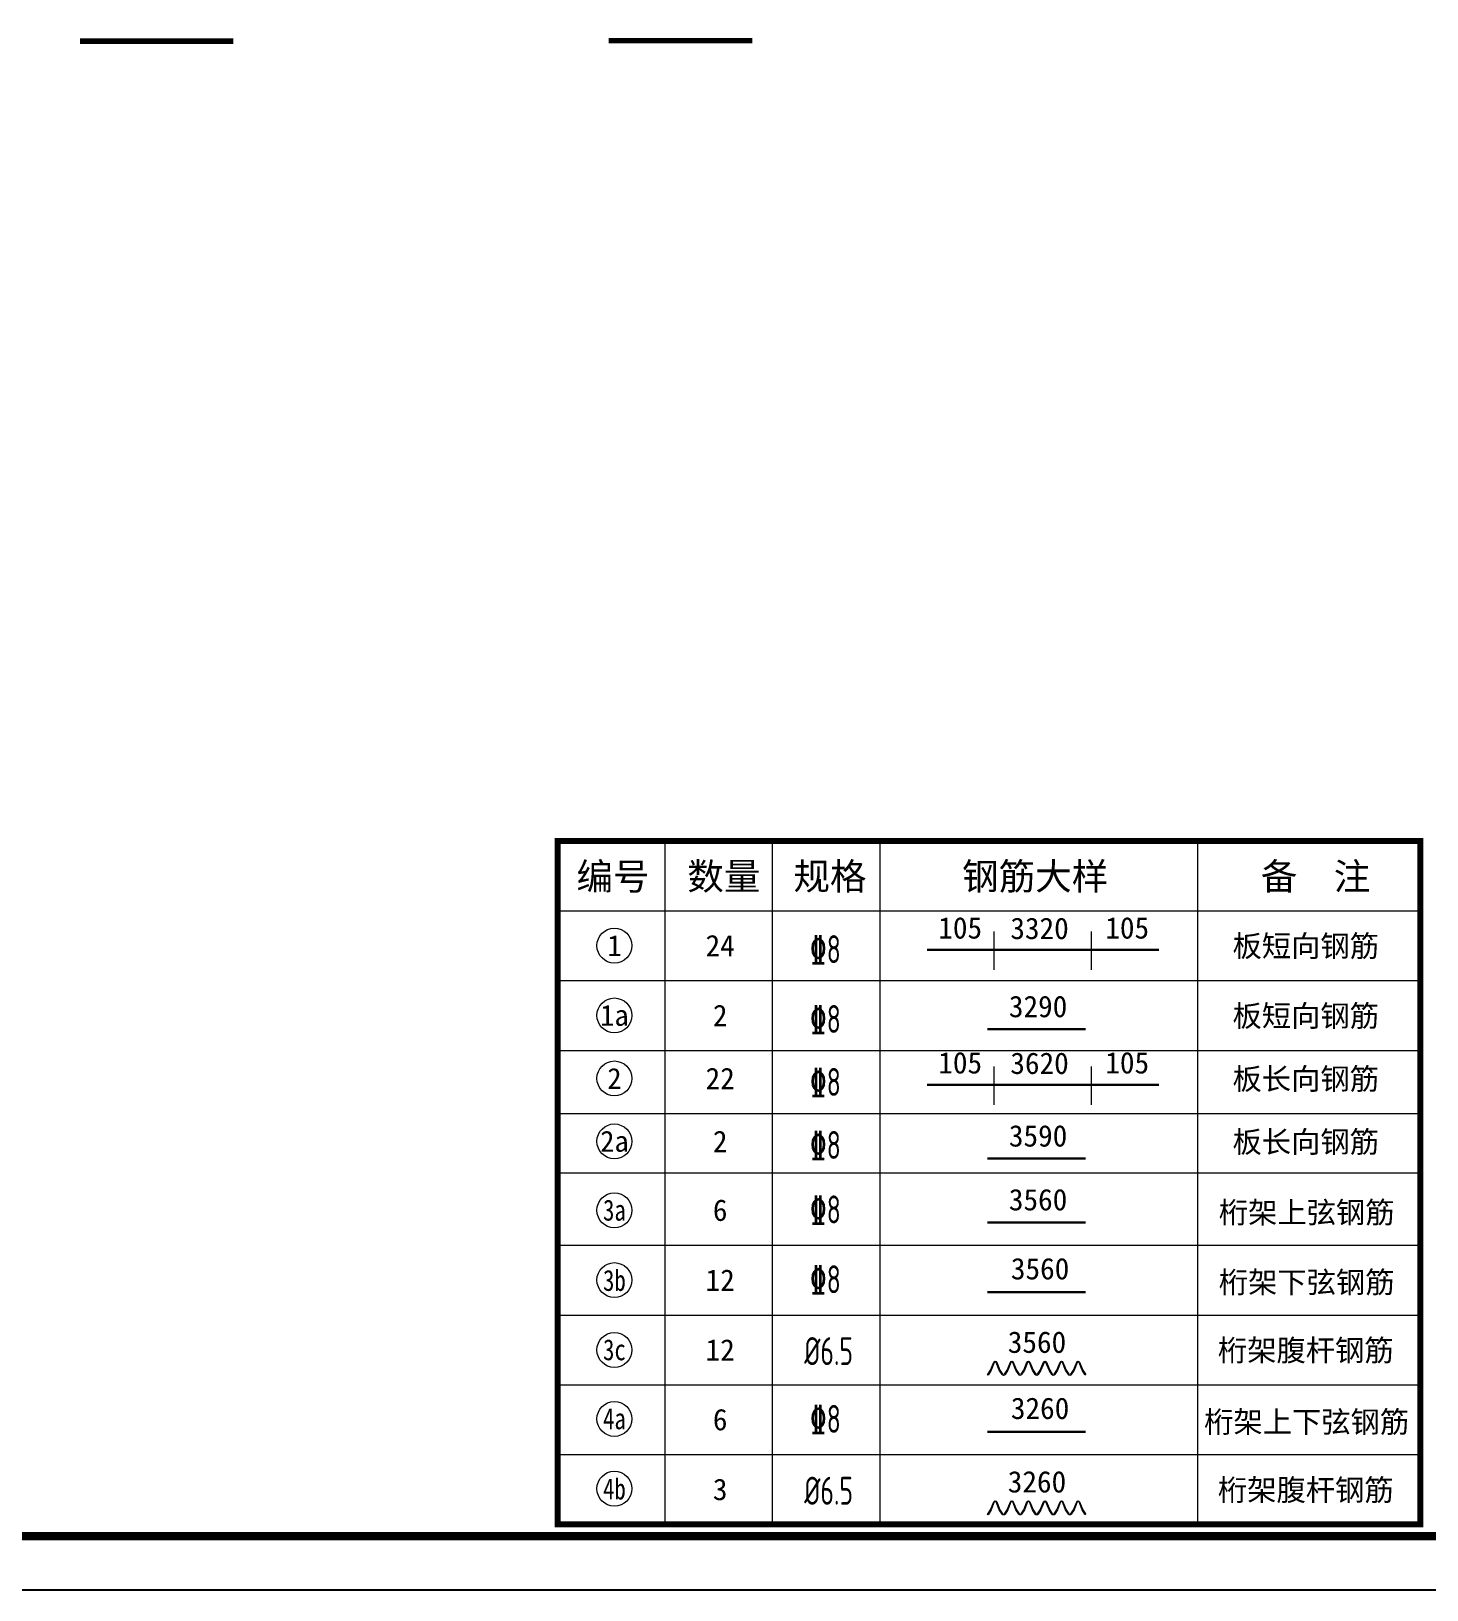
# Model space of a CAD drawing. Header units: millimetres. Extents: x 147 to 28941, y 5 to 9031.
# Drawn here: x 6279 to 10178, y 121 to 4475 of the extents above; entities that cross this region are included whole.
import ezdxf
from ezdxf.enums import TextEntityAlignment as Align

# ---------------------------------------------------------------- set-up
doc = ezdxf.new("R2010")
doc.units = ezdxf.units.MM
doc.linetypes.add('ACAD_ISO10W100', pattern=[18, 12, -3, 0, -3])
for name, color, linetype in [('YB1###GJ', 7, 'Continuous'), ('YZ-下划线', 1, 'ACAD_ISO10W100'), ('图框2', 1, 'Continuous'), ('图框线', 7, 'Continuous')]:
    doc.layers.add(name, color=color, linetype=linetype)
doc.styles.add('TSSD_NORM', font='tssdeng2.shx', dxfattribs={"width": 0.7, "bigfont": 'tssdchn.shx'})
doc.styles.add('图签-黑体', font='simhei.ttf')
doc.styles.add('宋体', font='', dxfattribs={"width": 0.8})
doc.styles.add('黑体', font='simhei.ttf')
doc.styles.get('宋体').set_extended_font_data('SimSun')

msp = doc.modelspace()

# ---------------------------------------------------------------- linework, layer by layer
at = {"layer": 'YB1###GJ', "lineweight": 30}
for p, q in [((8782, 1908.7), (8969.4, 1908.7)), ((9241.4, 1908.7), (8969.4, 1908.7)), ((9428.9, 1908.7), (9241.4, 1908.7)), ((8950.9, 1687.5), (9224.5, 1687.5)), ((8782, 1531.9), (8969.4, 1531.9)), ((9241.4, 1531.9), (8969.4, 1531.9)), ((9428.9, 1531.9), (9241.4, 1531.9)), ((8950.9, 1326), (9224.5, 1326)), ((8950.9, 1147.8), (9224.5, 1147.8)), ((8950.9, 952.8), (9224.5, 952.8)), ((8950.9, 562.8), (9224.5, 562.8))]:
    msp.add_line(p, q, dxfattribs=at)
at = {"layer": 'YB1###GJ', "color": 0, "ltscale": 100, "const_width": 16.7}
msp.add_lwpolyline([(7749.3, 304), (10159.3, 304), (10159.3, 2213.3), (7749.3, 2213.3)], close=True, dxfattribs=at)
at = {"layer": 'YB1###GJ', "color": 0, "lineweight": 15, "ltscale": 100}
for points in [[(8049.3, 2213.3), (8049.3, 308.5)], [(8349.3, 2213.3), (8349.3, 308.5)], [(8649.3, 2213.3), (8649.3, 308.5)], [(9537.3, 2213.3), (9537.3, 308.5)], [(7749.3, 2018.3), (10159.3, 2018.3)], [(7749.3, 1823.3), (10159.3, 1823.3)], [(7749.3, 1628.3), (10159.3, 1628.3)], [(7749.3, 1452.3), (10159.3, 1452.3)], [(7749.3, 1285.9), (10159.3, 1285.9)], [(7749.3, 1084), (10159.3, 1084)], [(7749.3, 1084), (10159.3, 1084)], [(7749.3, 889), (10159.3, 889)], [(7749.3, 694), (10159.3, 694)], [(7749.3, 694), (10159.3, 694)], [(7749.3, 694), (10159.3, 694)], [(7749.3, 499), (10159.3, 499)]]:
    msp.add_lwpolyline(points, dxfattribs=at)
at = {"layer": 'YB1###GJ', "lineweight": 9}
for points in [[(8969.4, 1853), (8969.4, 1960.1)], [(9241.4, 1853), (9241.4, 1960.1)], [(8969.4, 1476.2), (8969.4, 1583.3)], [(9241.4, 1476.2), (9241.4, 1583.3)], [(8950.9, 722), (8959.1, 735.3)], [(8960.9, 735.3), (8952.3, 721.3), (8950.9, 722)], [(8950.9, 332), (8959.1, 345.3)], [(8960.9, 345.3), (8952.3, 331.3), (8950.9, 332)]]:
    msp.add_lwpolyline(points, dxfattribs=at)
for points in [[(8959.1, 735.3), (8968.1, 757.6, -0.593633), (8976.3, 757.6), (8985.3, 735.3)], [(8983.5, 735.3), (8974.9, 756.8, 0.593633), (8969.5, 756.8), (8960.9, 735.3)], [(9005.4, 735.3), (9014.4, 757.6, -0.593633), (9022.6, 757.6), (9031.6, 735.3)], [(9029.8, 735.3), (9021.2, 756.8, 0.593633), (9015.8, 756.8), (9007.2, 735.3)], [(9051.7, 735.3), (9060.7, 757.6, -0.593633), (9068.8, 757.6), (9077.9, 735.3)], [(9076.1, 735.3), (9067.5, 756.8, 0.593633), (9062.1, 756.8), (9053.5, 735.3)], [(9098, 735.3), (9107, 757.6, -0.593633), (9115.1, 757.6), (9124.2, 735.3)], [(9122.4, 735.3), (9113.8, 756.8, 0.593633), (9108.4, 756.8), (9099.7, 735.3)], [(9144.3, 735.3), (9153.3, 757.6, -0.593633), (9161.4, 757.6), (9170.4, 735.3)], [(9168.7, 735.3), (9160.1, 756.8, 0.593633), (9154.6, 756.8), (9146, 735.3)], [(9190.6, 735.3), (9199.6, 757.6, -0.593633), (9207.7, 757.6), (9216.7, 735.3)], [(9215, 735.3), (9206.4, 756.8, 0.593633), (9200.9, 756.8), (9192.3, 735.3)], [(9007.2, 735.3), (8999.4, 722.9, -0.593633), (8991.3, 722.9), (8983.5, 735.3)], [(8985.3, 735.3), (8992.6, 723.6, 0.593633), (8998.1, 723.6), (9005.4, 735.3)], [(9053.5, 735.3), (9045.7, 722.9, -0.593633), (9037.6, 722.9), (9029.8, 735.3)], [(9031.6, 735.3), (9038.9, 723.6, 0.593633), (9044.4, 723.6), (9051.7, 735.3)], [(9099.7, 735.3), (9092, 722.9, -0.593633), (9083.9, 722.9), (9076.1, 735.3)], [(9077.9, 735.3), (9085.2, 723.6, 0.593633), (9090.6, 723.6), (9098, 735.3)], [(9146, 735.3), (9138.3, 722.9, -0.593633), (9130.1, 722.9), (9122.4, 735.3)], [(9124.2, 735.3), (9131.5, 723.6, 0.593633), (9136.9, 723.6), (9144.3, 735.3)], [(9192.3, 735.3), (9184.6, 722.9, -0.593633), (9176.4, 722.9), (9168.7, 735.3)], [(9170.4, 735.3), (9177.8, 723.6, 0.593633), (9183.2, 723.6), (9190.6, 735.3)], [(9224.5, 721.1, -0.137601), (9222.7, 722.9), (9215, 735.3)], [(9216.7, 735.3), (9224.1, 723.6, 0.055471), (9224.5, 723, 0.055471)], [(8959.1, 345.3), (8968.1, 367.6, -0.593633), (8976.3, 367.6), (8985.3, 345.3)], [(8983.5, 345.3), (8974.9, 366.8, 0.593633), (8969.5, 366.8), (8960.9, 345.3)], [(9005.4, 345.3), (9014.4, 367.6, -0.593633), (9022.6, 367.6), (9031.6, 345.3)], [(9029.8, 345.3), (9021.2, 366.8, 0.593633), (9015.8, 366.8), (9007.2, 345.3)], [(9051.7, 345.3), (9060.7, 367.6, -0.593633), (9068.8, 367.6), (9077.9, 345.3)], [(9076.1, 345.3), (9067.5, 366.8, 0.593633), (9062.1, 366.8), (9053.5, 345.3)], [(9098, 345.3), (9107, 367.6, -0.593633), (9115.1, 367.6), (9124.2, 345.3)], [(9122.4, 345.3), (9113.8, 366.8, 0.593633), (9108.4, 366.8), (9099.7, 345.3)], [(9144.3, 345.3), (9153.3, 367.6, -0.593633), (9161.4, 367.6), (9170.4, 345.3)], [(9168.7, 345.3), (9160.1, 366.8, 0.593633), (9154.6, 366.8), (9146, 345.3)], [(9190.6, 345.3), (9199.6, 367.6, -0.593633), (9207.7, 367.6), (9216.7, 345.3)], [(9215, 345.3), (9206.4, 366.8, 0.593633), (9200.9, 366.8), (9192.3, 345.3)], [(9007.2, 345.3), (8999.4, 332.9, -0.593633), (8991.3, 332.9), (8983.5, 345.3)], [(8985.3, 345.3), (8992.6, 333.6, 0.593633), (8998.1, 333.6), (9005.4, 345.3)], [(9053.5, 345.3), (9045.7, 332.9, -0.593633), (9037.6, 332.9), (9029.8, 345.3)], [(9031.6, 345.3), (9038.9, 333.6, 0.593633), (9044.4, 333.6), (9051.7, 345.3)], [(9099.7, 345.3), (9092, 332.9, -0.593633), (9083.9, 332.9), (9076.1, 345.3)], [(9077.9, 345.3), (9085.2, 333.6, 0.593633), (9090.6, 333.6), (9098, 345.3)], [(9146, 345.3), (9138.3, 332.9, -0.593633), (9130.1, 332.9), (9122.4, 345.3)], [(9124.2, 345.3), (9131.5, 333.6, 0.593633), (9136.9, 333.6), (9144.3, 345.3)], [(9192.3, 345.3), (9184.6, 332.9, -0.593633), (9176.4, 332.9), (9168.7, 345.3)], [(9170.4, 345.3), (9177.8, 333.6, 0.593633), (9183.2, 333.6), (9190.6, 345.3)], [(9224.5, 331.1, -0.137601), (9222.7, 332.9), (9215, 345.3)], [(9216.7, 345.3), (9224.1, 333.6, 0.055471), (9224.5, 333, 0.055471)]]:
    msp.add_lwpolyline(points, format="xyb", dxfattribs=at)
for centre in [(7908.3, 1920.8), (7908.3, 1725.8), (7908.3, 1549.8), (7908.3, 1373.9), (7908.3, 1181.5), (7908.3, 986.5), (7908.3, 791.5), (7908.3, 598.9), (7908.3, 403.9)]:
    msp.add_circle(centre, 48.8, dxfattribs=at)
at = {"layer": 'YZ-下划线', "color": 1, "linetype": 'ByBlock', "const_width": 15}
for points in [[(6415.5, 4447.2), (6843.8, 4447.2)], [(7891.7, 4448.9), (8293.7, 4448.9)]]:
    msp.add_lwpolyline(points, dxfattribs=at)
at = {"layer": '图框2', "color": 1}
msp.add_lwpolyline([(147.2, 9031.4), (147.2, 121.4), (12747.2, 121.4), (12747.2, 9031.4)], close=True, dxfattribs=at)
at = {"layer": '图框线', "const_width": 24}
msp.add_lwpolyline([(447.2, 8881.4), (12597.2, 8881.4), (12597.2, 271.4), (447.2, 271.4)], close=True, dxfattribs=at)

# ---------------------------------------------------------------- texts
at = {"layer": 'YB1###GJ', "ltscale": 100, "style": '图签-黑体'}
for s, p in [('编号', (7904.3, 2115.8)), ('数量', (8214, 2115.8)), ('规格', (8510.4, 2115.8)), ('钢筋大样', (9083.8, 2115.8)), ('备  注', (9867, 2115.8))]:
    msp.add_text(s, height=74.87, rotation=0, dxfattribs=at).set_placement(p, align=Align.MIDDLE)
at = {"layer": 'YB1###GJ', "style": '黑体'}
for s, p in [('105', (8874.2, 1922.5)), ('3320', (9095.9, 1921.1)), ('105', (9340.8, 1922.5)), ('3290', (9091.8, 1702.9)), ('105', (8874.2, 1545.7)), ('3620', (9095.9, 1544.3)), ('105', (9340.8, 1545.7)), ('3590', (9091.8, 1341.5)), ('3560', (9091.8, 1163.3)), ('3560', (9097.4, 970.5)), ('3560', (9088.7, 765.3)), ('3260', (9097.4, 580.5)), ('3260', (9088.7, 375.3))]:
    msp.add_text(s, height=60, dxfattribs=at).set_placement(p, align=Align.BOTTOM_CENTER)
at = {"layer": 'YB1###GJ', "lineweight": 9, "style": '宋体'}
for s, p in [('1', (7908.3, 1920.8)), ('1a', (7908.3, 1725.8)), ('2', (7908.3, 1549.8)), ('2a', (7908.3, 1373.9))]:
    msp.add_text(s, height=58.5, dxfattribs=at).set_placement(p, align=Align.MIDDLE)
at = {"layer": 'YB1###GJ', "style": '黑体'}
for s, p in [('24', (8203.7, 1920.8)), ('板短向钢筋', (9839.6, 1920.8)), ('2', (8203.7, 1725.8)), ('板短向钢筋', (9839.6, 1725.8)), ('22', (8203.7, 1549.8)), ('板长向钢筋', (9839.6, 1549.8)), ('2', (8203.7, 1373.9)), ('板长向钢筋', (9839.6, 1373.9)), ('6', (8203.7, 1181.5)), ('桁架上弦钢筋', (9842.1, 1176.7)), ('12', (8203.7, 986.5)), ('桁架下弦钢筋', (9842.1, 981.7)), ('桁架腹杆钢筋', (9839.6, 791.5)), ('12', (8203.7, 791.5)), ('6', (8203.7, 596.5)), ('桁架上下弦钢筋', (9842.1, 591.7)), ('桁架腹杆钢筋', (9839.6, 401.5)), ('3', (8203.7, 401.5))]:
    msp.add_text(s, height=60, dxfattribs=at).set_placement(p, align=Align.MIDDLE)
at = {"layer": 'YB1###GJ', "color": 1, "lineweight": 9, "style": 'TSSD_NORM', "width": 0.7}
for s, p in [('\x848', (8497.7, 1911.1)), ('\x848', (8497.7, 1716.1)), ('\x848', (8497.7, 1540.2)), ('\x848', (8497.7, 1364.2)), ('\x848', (8497.7, 1184)), ('\x848', (8497.7, 989)), ('%%C6.5', (8506.7, 788.3)), ('\x848', (8497.7, 599)), ('%%C6.5', (8506.7, 398.3))]:
    msp.add_text(s, height=78, dxfattribs=at).set_placement(p, align=Align.MIDDLE)
at = {"layer": 'YB1###GJ', "lineweight": 9, "style": '宋体', "width": 0.8}
for s, p in [('3a', (7908.3, 1181.5)), ('3b', (7908.3, 986.5)), ('3c', (7908.3, 791.5)), ('4a', (7908.3, 598.9)), ('4b', (7908.3, 403.9))]:
    msp.add_text(s, height=58.5, dxfattribs=at).set_placement(p, align=Align.MIDDLE)

doc.saveas('drawing.dxf')
